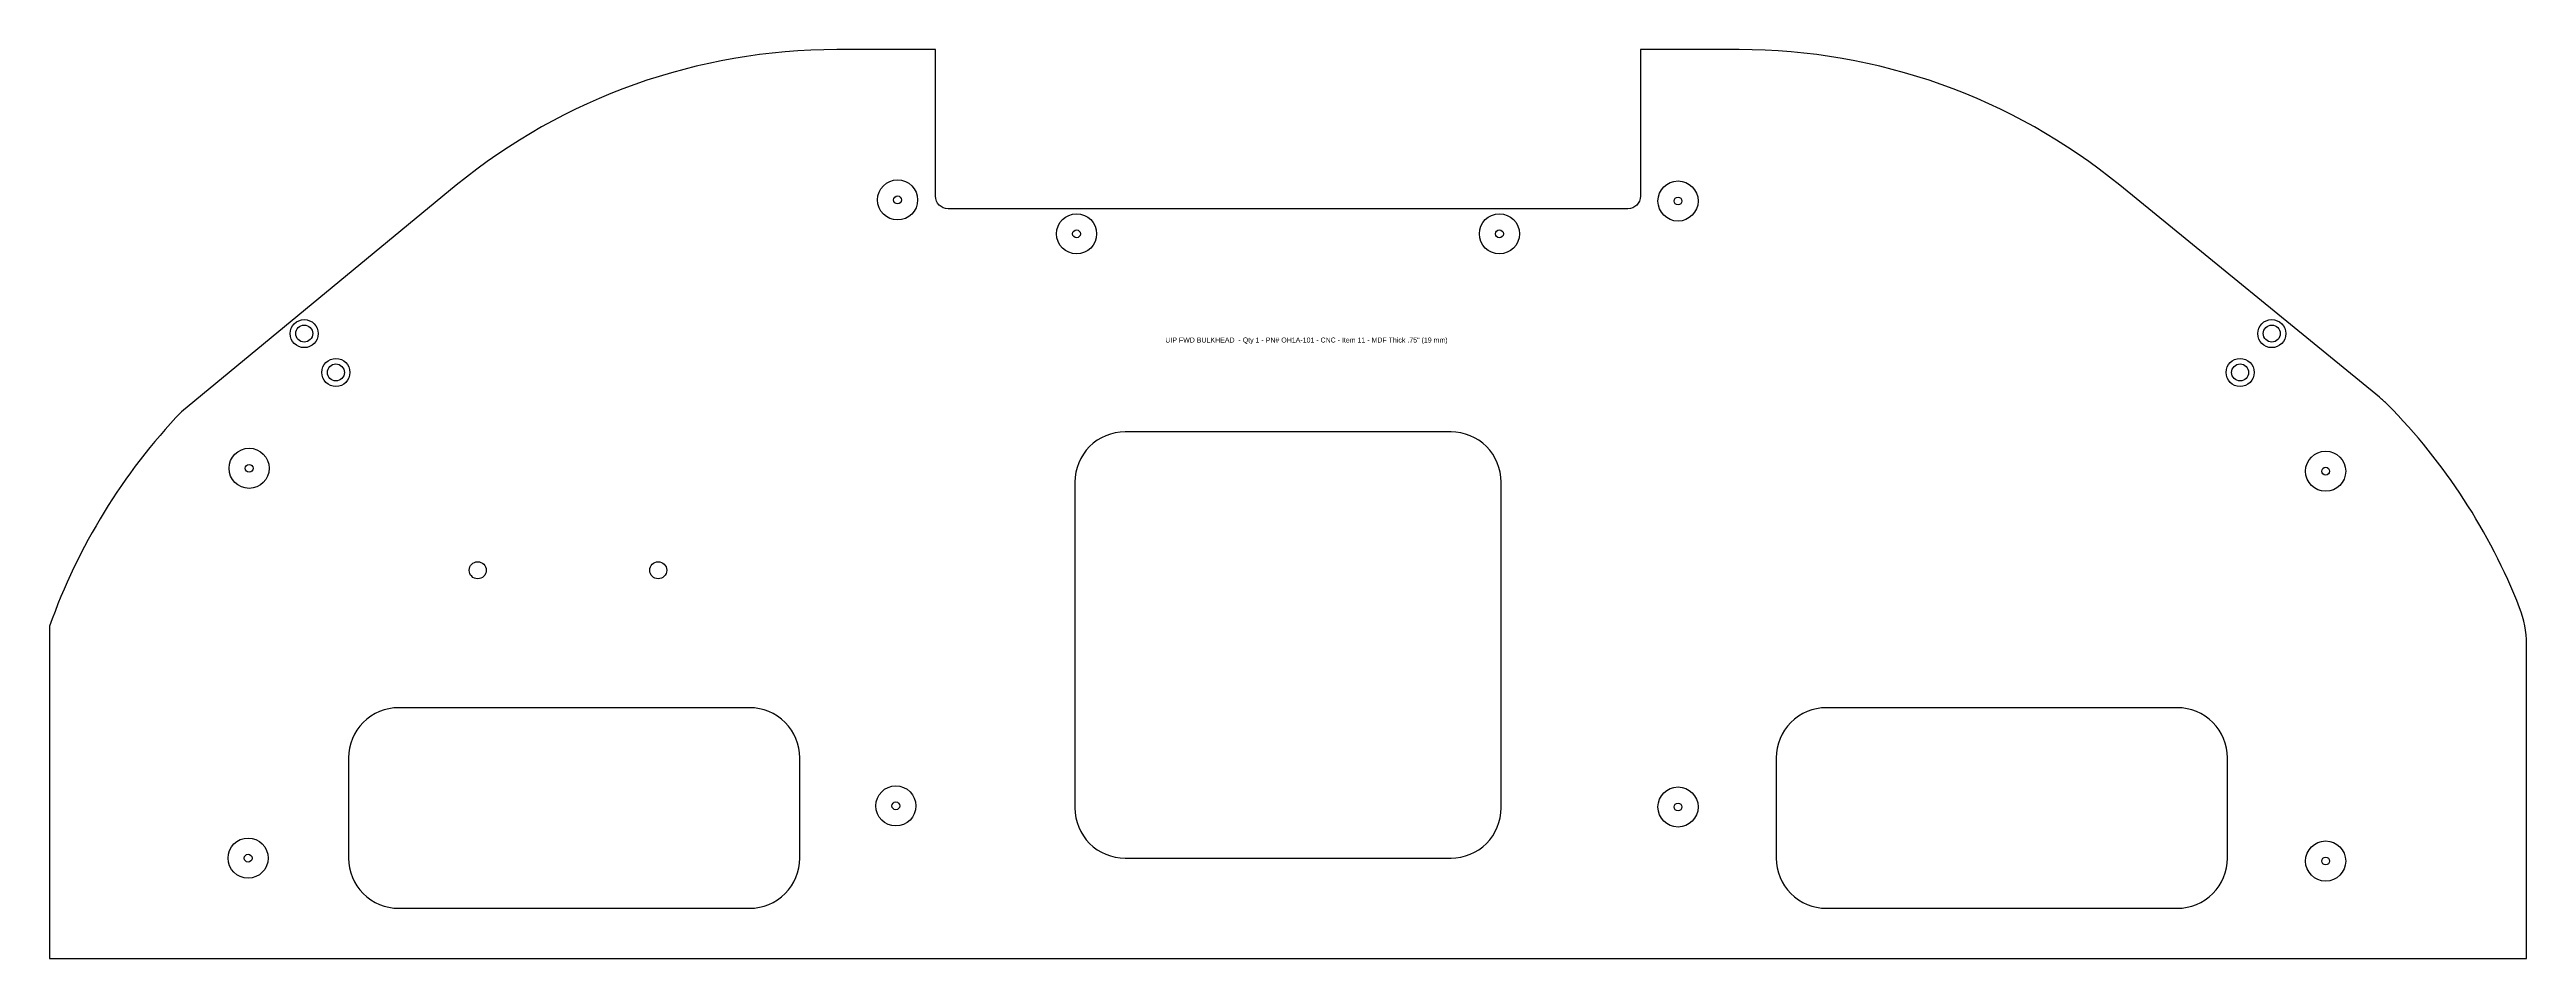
# Model space of a CAD drawing. Header units: inches. Extents: x -2.6 to 51.9, y 0 to 77.6.
# Drawn here: x -0.28 to 24.42, y 22.14 to 31.2 of the extents above; entities that cross this region are included whole.
import ezdxf

# ---------------------------------------------------------------- set-up
doc = ezdxf.new("R2010")
doc.units = ezdxf.units.IN
doc.header["$MEASUREMENT"] = 0
doc.layers.add('Info', color=4, linetype='Continuous')
doc.styles.add('Annotative', font='arial.ttf')

msp = doc.modelspace()

# ---------------------------------------------------------------- linework, layer by layer
at = {"color": 7, "linetype": 'Continuous', "lineweight": 25}
for points in [[(24.419, 22.138), (24.419, 25.27, 0.093687), (24.35, 25.635, 0.101694), (23.033, 27.661, 0.026767), (22.954, 27.733), (20.363, 29.848, 0.172863), (16.569, 31.2), (15.583, 31.2), (15.583, 29.738, -0.414214), (15.458, 29.613), (8.679, 29.613, -0.414214), (8.554, 29.738), (8.554, 31.2), (7.569, 31.2, 0.172863), (3.774, 29.848), (1.033, 27.588, 0.105715), (-0.281, 25.45), (-0.281, 22.138)], [(13.694, 27.388), (10.444, 27.388, 0.414214), (9.944, 26.888), (9.944, 23.638, 0.414214), (10.444, 23.138), (13.694, 23.138, 0.414214), (14.194, 23.638), (14.194, 26.888, 0.414214)], [(6.7, 24.638), (3.2, 24.638, 0.414214), (2.7, 24.138), (2.7, 23.138, 0.414214), (3.2, 22.638), (6.7, 22.638, 0.414214), (7.2, 23.138), (7.2, 24.138, 0.414214)], [(20.937, 24.638), (17.437, 24.638, 0.414214), (16.937, 24.138), (16.937, 23.138, 0.414214), (17.437, 22.638), (20.937, 22.638, 0.414214), (21.437, 23.138), (21.437, 24.138, 0.414214)]]:
    msp.add_lwpolyline(points, format="xyb", close=True, dxfattribs=at)
for centre, radius in [((8.175, 29.701), 0.2), ((15.958, 29.69), 0.2), ((8.175, 29.701), 0.0391), ((15.958, 29.69), 0.0391), ((9.96, 29.363), 0.2), ((9.96, 29.363), 0.0391), ((14.177, 29.363), 0.2), ((14.177, 29.363), 0.0391), ((2.258, 28.368), 0.14), ((2.258, 28.368), 0.0847), ((21.879, 28.368), 0.14), ((21.879, 28.368), 0.0847), ((2.574, 27.981), 0.14), ((2.574, 27.981), 0.0847), ((21.563, 27.981), 0.14), ((21.563, 27.981), 0.0847), ((1.709, 27.025), 0.2), ((22.416, 26.996), 0.2), ((1.709, 27.025), 0.0391), ((22.416, 26.996), 0.0391), ((3.988, 26.008), 0.0847), ((5.788, 26.008), 0.0847), ((8.158, 23.659), 0.2), ((15.958, 23.648), 0.2), ((8.158, 23.659), 0.0391), ((15.958, 23.648), 0.0391), ((1.699, 23.138), 0.2), ((22.416, 23.109), 0.2), ((1.699, 23.138), 0.0391), ((22.416, 23.109), 0.0391)]:
    msp.add_circle(centre, radius, dxfattribs=at)

# ---------------------------------------------------------------- texts
at = {"layer": 'Info', "style": 'Annotative'}
msp.add_text('UIP FWD BULKHEAD  - Qty 1 - PN# OH1A-101 - CNC - Item 11 - MDF Thick .75" (19 mm)', height=0.05, dxfattribs=at).set_placement((10.845, 28.279))

doc.saveas('drawing.dxf')
